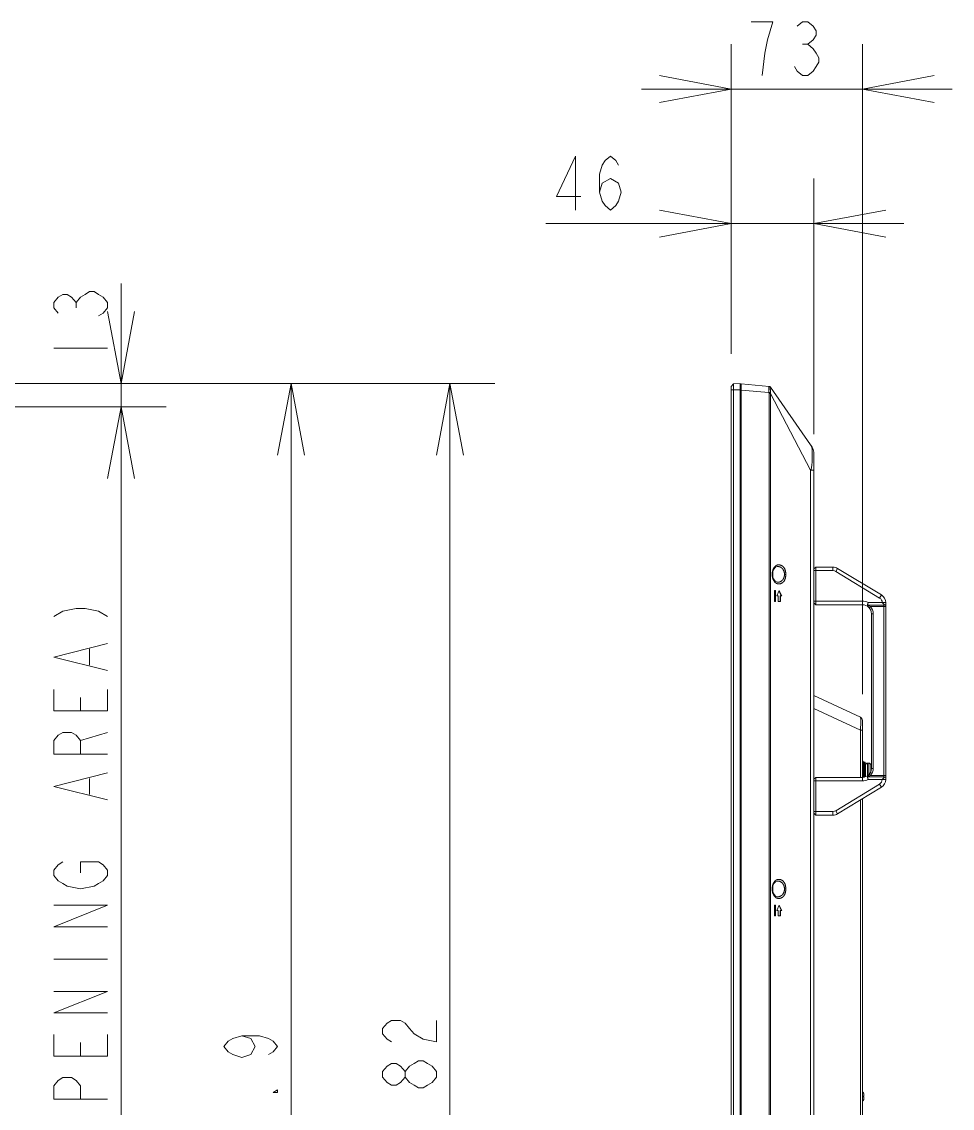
# Model space of a CAD drawing. Extents: x -382 to 1420, y -377 to 265.
# Drawn here: x -270.34 to -249.95, y -8.81 to 14.99 of the extents above; entities that cross this region are included whole.
import ezdxf

# ---------------------------------------------------------------- set-up
doc = ezdxf.new("R2010")
doc.units = 0
doc.header["$MEASUREMENT"] = 0
doc.layers.add('AV-Detl-Obje', color=84, linetype='CONTINUOUS')
doc.layers.add('PDF_レイヤー 1', color=7, linetype='CONTINUOUS')

msp = doc.modelspace()

# ---------------------------------------------------------------- linework, layer by layer
at = {"layer": 'AV-Detl-Obje', "lineweight": 0}
for points in [[(-254.57746, 6.93063), (-254.79411, 6.93063)], [(-254.79406, -25.69579), (-254.79406, 7.00394), (-254.74226, 7.05574)], [(-254.74224, 7.05573), (-254.74224, -25.74747), (-254.79404, -25.69581)], [(-254.59713, 7.06839), (-254.59713, -25.76022), (-254.74226, -25.74744)], [(-254.74224, 7.05567), (-254.59712, 7.06831)], [(-254.57746, 7.04876), (-254.57746, -25.74055), (-254.59719, -25.74055)], [(-254.59713, 7.04869), (-254.57741, 7.04869)], [(-253.9692, 6.99322), (-253.96906, 6.99364), (-253.96906, 6.99461), (-253.96892, 6.99558), (-253.96892, 6.99641), (-253.96878, 6.99739), (-253.96864, 6.99836), (-253.96851, 6.99947), (-253.96837, 7.00072), (-253.96823, 7.00183), (-253.96809, 7.00252), (-253.96781, 7.00294), (-253.96753, 7.00308), (-253.96739, 7.00322), (-253.96595, 7.00305), (-254.57746, 7.05659), (-254.57746, -25.74841)], [(-254.57746, 6.91931), (-253.96724, 6.86598)], [(-253.96924, 6.99329), (-253.96966, 6.98315), (-253.9698, 6.97232), (-253.96994, 6.96079), (-253.96994, 6.94802), (-253.96966, 6.93538), (-253.96938, 6.9226), (-253.96896, 6.90982), (-253.96882, 6.90608), (-253.96841, 6.8933), (-253.96799, 6.88052), (-253.96785, 6.87844), (-253.9673, 6.86594), (-253.9673, 6.8658), (-253.96702, 6.86358), (-253.96674, 6.8615), (-253.9666, 6.85927), (-253.96646, 6.85719), (-253.96619, 6.85497), (-253.96619, 6.85289), (-253.96605, 6.8508), (-253.96591, 6.84858), (-253.96591, 6.84636), (-253.96591, 6.84428)], [(-253.95699, 6.86709), (-253.95533, 6.86723), (-253.95338, 6.86751), (-253.9513, 6.86779), (-253.94922, 6.86806), (-253.94727, 6.8682), (-253.94519, 6.86848), (-253.94463, 6.86848), (-253.94255, 6.86876), (-253.9406, 6.86904), (-253.93852, 6.86931), (-253.93658, 6.86959)], [(-253.93706, -25.61065), (-253.93706, 6.84425), (-253.93637, 6.853), (-253.93623, 6.86091), (-253.93651, 6.86952)], [(-253.88932, 2.89283), (-253.88126, 2.9495)], [(-253.88485, 2.89711), (-253.88485, 2.89683), (-253.88512, 2.89586), (-253.88526, 2.89475), (-253.8854, 2.89406), (-253.88554, 2.89295), (-253.88554, 2.89197), (-253.88568, 2.891), (-253.88568, 2.88989), (-253.88582, 2.88878), (-253.88582, 2.88781), (-253.88582, 2.88683)], [(-253.88525, 2.88681), (-253.88539, 2.88681), (-253.88553, 2.88681), (-253.88567, 2.88681), (-253.8858, 2.88681)], [(-253.88525, 2.88382), (-253.88539, 2.88382), (-253.88553, 2.88382), (-253.88567, 2.88382), (-253.8858, 2.88382)], [(-253.88579, 2.88681), (-253.88579, 2.88389)], [(-253.88525, 2.88389), (-253.88525, 2.88681), (-253.88525, 2.88875), (-253.88511, 2.89111), (-253.88483, 2.8932), (-253.88455, 2.895), (-253.88428, 2.89625), (-253.88414, 2.89667)], [(-253.88525, 2.88829), (-253.88511, 2.89052), (-253.88497, 2.8926), (-253.88469, 2.8944), (-253.88442, 2.89593), (-253.88414, 2.89663)], [(-253.88525, 2.88178), (-253.88525, 2.88386)], [(-253.88212, 2.90328), (-253.8824, 2.90314), (-253.88268, 2.90286), (-253.8831, 2.90244), (-253.88337, 2.90189), (-253.88351, 2.90147), (-253.88379, 2.90106), (-253.88393, 2.9005), (-253.88421, 2.89994), (-253.88435, 2.89939), (-253.88448, 2.89883), (-253.88462, 2.89828)], [(-253.88417, 2.89664), (-253.88375, 2.89803)], [(-253.88376, 2.87249), (-253.88404, 2.87318)], [(-253.88389, 2.89779), (-253.88361, 2.89807), (-253.88333, 2.89849), (-253.88292, 2.89904), (-253.88292, 2.89918), (-253.88264, 2.89974), (-253.88236, 2.90029), (-253.88222, 2.90085), (-253.88208, 2.90154), (-253.88208, 2.9021), (-253.88208, 2.90265), (-253.88208, 2.90335)], [(-253.88376, 2.89799), (-253.88376, 2.89799)], [(-253.88212, 2.94009), (-253.8824, 2.94176)], [(-253.88217, 2.90328), (-253.88203, 2.90328), (-253.88189, 2.90328), (-253.88175, 2.90328), (-253.88161, 2.90328), (-253.88147, 2.90328), (-253.88133, 2.90328), (-253.88105, 2.90328), (-253.88078, 2.90328), (-253.88078, 2.90314), (-253.88064, 2.90314), (-253.88064, 2.92272)], [(-253.88132, 2.93515), (-253.88215, 2.94015)], [(-253.88212, 2.94009), (-253.88212, 2.94009)], [(-253.88092, 2.92885), (-253.88133, 2.93509)], [(-253.88132, 2.94945), (-253.86035, 3.00126), (-253.82646, 3.04084)], [(-253.88064, 2.92268), (-253.88092, 2.92879)], [(-253.82653, 3.04086), (-253.7864, 3.05794)], [(-253.79885, 2.68595), (-253.79496, 2.68401), (-253.7908, 2.68234), (-253.78663, 2.68081), (-253.78233, 2.67956), (-253.77788, 2.67831), (-253.77316, 2.67734), (-253.76844, 2.67665), (-253.76358, 2.67609), (-253.75858, 2.67581), (-253.75344, 2.67567), (-253.74816, 2.67581), (-253.74275, 2.67623), (-253.73733, 2.67692), (-253.73178, 2.67762), (-253.72622, 2.67887), (-253.72067, 2.68012), (-253.71497, 2.68164), (-253.70928, 2.68345), (-253.70372, 2.68553), (-253.69831, 2.68789), (-253.6947, 2.68942), (-253.68942, 2.69206), (-253.68428, 2.69484), (-253.67928, 2.69775), (-253.67442, 2.70095), (-253.66984, 2.70414), (-253.66539, 2.70761), (-253.66123, 2.71123), (-253.65706, 2.71498), (-253.65289, 2.719), (-253.64901, 2.72317), (-253.64526, 2.72761), (-253.64151, 2.7322), (-253.63803, 2.73706), (-253.63456, 2.74206), (-253.63123, 2.74719), (-253.62817, 2.75275), (-253.62512, 2.75844), (-253.6222, 2.76442), (-253.61942, 2.77053), (-253.61679, 2.77691), (-253.61443, 2.78372), (-253.61206, 2.79052), (-253.60998, 2.79775), (-253.6079, 2.80511), (-253.60609, 2.81274), (-253.60457, 2.82066), (-253.60304, 2.82872), (-253.60179, 2.83705), (-253.60068, 2.84566), (-253.59984, 2.85441), (-253.59929, 2.86343), (-253.59887, 2.87246), (-253.59873, 2.88177), (-253.59873, 2.88538)], [(-253.78556, 3.05803), (-253.78098, 3.05831), (-253.7764, 3.05844), (-253.77168, 3.05831), (-253.76695, 3.05803), (-253.76223, 3.05761), (-253.75737, 3.05692), (-253.75265, 3.05608), (-253.74779, 3.05511), (-253.74279, 3.05386), (-253.73793, 3.05247), (-253.73293, 3.05081), (-253.72821, 3.04914), (-253.72335, 3.04706), (-253.71862, 3.04483), (-253.71376, 3.04261), (-253.70904, 3.03997), (-253.70571, 3.03789), (-253.70126, 3.03511), (-253.69668, 3.0322), (-253.69252, 3.02914), (-253.68835, 3.02595), (-253.68432, 3.02248), (-253.68057, 3.019), (-253.67696, 3.01539), (-253.67321, 3.01164), (-253.66988, 3.00775), (-253.66655, 3.00359), (-253.66321, 2.99942), (-253.66002, 2.99498), (-253.65696, 2.99053), (-253.65405, 2.98567), (-253.65127, 2.98081), (-253.64863, 2.97581), (-253.64613, 2.97067), (-253.64377, 2.9654), (-253.64141, 2.95998), (-253.63933, 2.95443), (-253.63752, 2.94873), (-253.63558, 2.9429), (-253.63405, 2.93707), (-253.63252, 2.93096), (-253.63127, 2.92498), (-253.63016, 2.91887), (-253.62933, 2.91276), (-253.62849, 2.90651), (-253.62794, 2.90026), (-253.62766, 2.89401), (-253.62738, 2.88777), (-253.62738, 2.88527)], [(-252.98309, 3.00656), (-252.98309, 2.25857)], [(-252.98309, 2.96723), (-252.56591, 2.96723)], [(-252.94376, 3.04596), (-252.98306, 3.00652)], [(-253.88212, 2.83045), (-253.88129, 2.83545)], [(-253.88212, 2.83045), (-253.88212, 2.83045)], [(-253.88172, 2.79302), (-253.88158, 2.79261), (-253.87922, 2.78608), (-253.87686, 2.77983), (-253.87422, 2.77372), (-253.87158, 2.76775), (-253.86881, 2.76205), (-253.86589, 2.75636), (-253.86353, 2.75219), (-253.86033, 2.74678), (-253.857, 2.7415), (-253.85367, 2.73636), (-253.85006, 2.7315), (-253.84645, 2.72678), (-253.84284, 2.72234), (-253.83909, 2.71789), (-253.8352, 2.71386), (-253.83145, 2.70984), (-253.82742, 2.70623), (-253.82339, 2.70275), (-253.8195, 2.69942), (-253.81534, 2.69637), (-253.81131, 2.69345), (-253.80714, 2.69081), (-253.80312, 2.68831), (-253.79881, 2.68595)], [(-253.88132, 2.83539), (-253.8809, 2.84164)], [(-253.84822, 2.53099), (-253.84822, 2.29476)], [(-253.82571, 2.53099), (-253.84821, 2.53099)], [(-253.83534, 2.29482), (-253.83534, 2.53105)], [(-253.82571, 2.29482), (-253.82571, 2.53105)], [(-253.74082, 2.53099), (-253.79526, 2.41281)], [(-253.7952, 2.41288), (-253.76923, 2.41288)], [(-253.76916, 2.41288), (-253.76916, 2.29483)], [(-253.74569, 2.52049), (-253.69903, 2.41911)], [(-253.68656, 2.41288), (-253.74086, 2.53106)], [(-253.72237, 2.41288), (-253.68654, 2.41288)], [(-253.72237, 2.29482), (-253.72237, 2.41286)], [(-253.7126, 2.29482), (-253.7126, 2.41286)], [(-253.84822, 2.29482), (-253.82573, 2.29482)], [(-253.76916, 2.29482), (-253.71264, 2.29482)], [(-252.98309, -1.59925), (-252.98309, 2.2586), (-252.94379, 2.2193)], [(-251.92023, 2.298), (-252.98305, 2.298)], [(-251.40852, 2.17987), (-251.74419, 2.17987), (-251.77349, 2.15362)], [(-252.98309, -0.05382), (-251.96568, -0.52836)], [(-251.92023, -0.52829), (-251.96564, -0.52829)], [(-251.90056, -1.20884), (-251.92028, -1.20884)], [(-251.90056, -1.55785), (-251.90056, -1.20886)], [(-251.89069, -1.30718), (-251.89069, -1.30732), (-251.89069, -1.3076), (-251.89055, -1.30843), (-251.89055, -1.30857), (-251.89041, -1.30968), (-251.89041, -1.3101), (-251.89027, -1.31204), (-251.89027, -1.31232), (-251.89013, -1.31426), (-251.89013, -1.3151), (-251.89, -1.31704), (-251.89, -1.31843), (-251.88986, -1.32037), (-251.88986, -1.32232), (-251.88972, -1.32426), (-251.88972, -1.32635), (-251.88972, -1.3269), (-251.90055, -1.3269)], [(-251.89256, -1.3269), (-251.89256, -1.32204), (-251.89243, -1.31218), (-251.89229, -1.30232), (-251.89229, -1.29982), (-251.89215, -1.28996), (-251.89215, -1.2876), (-251.89201, -1.27774), (-251.89201, -1.27524), (-251.89187, -1.26538), (-251.89173, -1.25927), (-251.89159, -1.25316), (-251.89145, -1.24691), (-251.89131, -1.2408), (-251.89118, -1.23774), (-251.89118, -1.23469), (-251.89104, -1.23316), (-251.89104, -1.23149), (-251.8909, -1.23011), (-251.8909, -1.22927), (-251.89076, -1.22886), (-251.89062, -1.22858)], [(-251.89066, -1.30722), (-251.8908, -1.30736), (-251.8908, -1.3075), (-251.89094, -1.30833), (-251.89094, -1.30847), (-251.89108, -1.30972), (-251.89108, -1.31014), (-251.89108, -1.31028), (-251.89122, -1.31222), (-251.89122, -1.31306), (-251.89136, -1.31514), (-251.8915, -1.31639), (-251.8915, -1.31847), (-251.8915, -1.31903), (-251.89163, -1.32097), (-251.89163, -1.32292), (-251.89177, -1.32486), (-251.89177, -1.32694)], [(-251.89066, -1.22851), (-251.89066, -1.22879), (-251.89052, -1.22962), (-251.89052, -1.2299), (-251.89038, -1.23087), (-251.89038, -1.23142), (-251.89025, -1.23379), (-251.89025, -1.2367), (-251.89011, -1.24017), (-251.88997, -1.24434), (-251.88983, -1.2492), (-251.88983, -1.25267), (-251.88969, -1.26045), (-251.88955, -1.26614), (-251.88941, -1.27406), (-251.88927, -1.28184), (-251.88927, -1.28975), (-251.88927, -1.29156), (-251.88913, -1.29934), (-251.889, -1.30725)], [(-251.86314, -1.22851), (-251.89063, -1.22851)], [(-251.8867, -1.5564), (-251.88684, -1.54529), (-251.88698, -1.53418), (-251.88712, -1.52307), (-251.88712, -1.51182), (-251.88726, -1.50071), (-251.8874, -1.4896), (-251.8874, -1.47849), (-251.88754, -1.47418), (-251.88768, -1.46307), (-251.88768, -1.45196), (-251.88781, -1.44502), (-251.88795, -1.43627), (-251.88809, -1.42446), (-251.88823, -1.41266), (-251.88837, -1.40085), (-251.88851, -1.38905), (-251.88879, -1.37711), (-251.88879, -1.37419), (-251.88906, -1.36239), (-251.8892, -1.35058), (-251.88948, -1.33864), (-251.88976, -1.32683)], [(-251.88904, -1.30722), (-251.88904, -1.30806), (-251.88904, -1.31014), (-251.88904, -1.31195), (-251.88904, -1.31306), (-251.88904, -1.31514), (-251.8889, -1.31708), (-251.8889, -1.31903), (-251.8889, -1.32097), (-251.8889, -1.32292), (-251.8889, -1.32486), (-251.8889, -1.32694)], [(-251.8889, -1.3269), (-251.88876, -1.33065), (-251.88876, -1.34246), (-251.88862, -1.35426), (-251.88848, -1.36232), (-251.88834, -1.37412), (-251.8882, -1.38592), (-251.8882, -1.39787), (-251.88806, -1.40967), (-251.88793, -1.42148), (-251.88779, -1.43328), (-251.88779, -1.44509)], [(-251.87886, -1.22851), (-251.87872, -1.22879), (-251.87872, -1.22906), (-251.87872, -1.22976), (-251.87858, -1.23101), (-251.87858, -1.23212), (-251.87844, -1.23351), (-251.87844, -1.23587), (-251.8783, -1.23837), (-251.87816, -1.24323), (-251.87802, -1.24823), (-251.87802, -1.25309), (-251.87789, -1.25795), (-251.87789, -1.26003), (-251.87775, -1.26795), (-251.87775, -1.26975), (-251.87761, -1.27767), (-251.87761, -1.27975), (-251.87747, -1.28753), (-251.87733, -1.29156), (-251.87733, -1.29934), (-251.87719, -1.30725)], [(-251.87723, -1.30722), (-251.87723, -1.30806), (-251.87723, -1.31), (-251.87723, -1.31195), (-251.87723, -1.31306), (-251.87709, -1.31514), (-251.87709, -1.31708), (-251.87709, -1.31903), (-251.87709, -1.32097), (-251.87709, -1.32292), (-251.87709, -1.32486), (-251.87709, -1.32694)], [(-251.87709, -1.3269), (-251.87695, -1.33065), (-251.87682, -1.34246), (-251.87682, -1.35426), (-251.87668, -1.36232), (-251.87654, -1.37412), (-251.8764, -1.38592), (-251.8764, -1.39773), (-251.87626, -1.40967), (-251.87612, -1.42148), (-251.87598, -1.43328), (-251.87598, -1.44509)], [(-251.8733, -1.30722), (-251.8733, -1.30542), (-251.87344, -1.29764), (-251.87358, -1.28972), (-251.87358, -1.28195), (-251.87372, -1.27403), (-251.87386, -1.26834), (-251.874, -1.26056), (-251.874, -1.25709), (-251.87414, -1.24917), (-251.87427, -1.24431), (-251.87441, -1.24028), (-251.87441, -1.23667), (-251.87455, -1.23376), (-251.87469, -1.23154), (-251.87469, -1.23084), (-251.87483, -1.22987), (-251.87483, -1.22959), (-251.87497, -1.2289), (-251.87497, -1.22862), (-251.87497, -1.22848)], [(-251.87304, -1.3269), (-251.87318, -1.32579), (-251.87318, -1.32385), (-251.87318, -1.3219), (-251.87318, -1.32107), (-251.87318, -1.31899), (-251.87318, -1.31704), (-251.87318, -1.3151), (-251.87332, -1.31315), (-251.87332, -1.31121), (-251.87332, -1.30926), (-251.87332, -1.30718)], [(-251.87194, -1.44502), (-251.87208, -1.43752), (-251.87222, -1.42571), (-251.87222, -1.41391), (-251.87236, -1.4096), (-251.8725, -1.3978), (-251.8725, -1.38599), (-251.87264, -1.37419), (-251.87277, -1.36239), (-251.87291, -1.35058), (-251.87305, -1.33878), (-251.87305, -1.32683)], [(-251.86123, -1.3269), (-251.86137, -1.32204), (-251.86151, -1.31218), (-251.86151, -1.30232), (-251.86165, -1.29982), (-251.86165, -1.28996), (-251.86179, -1.2876), (-251.86193, -1.27774), (-251.86193, -1.27524), (-251.86207, -1.26538), (-251.86221, -1.25927), (-251.86234, -1.25316), (-251.86234, -1.24691), (-251.86248, -1.2408), (-251.86262, -1.23774), (-251.86276, -1.23469), (-251.86276, -1.23316), (-251.8629, -1.23149), (-251.86304, -1.23011), (-251.86304, -1.22927), (-251.86304, -1.22886), (-251.86318, -1.22858)], [(-251.85336, -1.3269), (-251.86128, -1.3269)], [(-251.85862, -1.5489), (-251.85876, -1.53848), (-251.8589, -1.5282), (-251.85918, -1.51765), (-251.85932, -1.50737), (-251.85946, -1.49696), (-251.8596, -1.48654), (-251.85973, -1.47626), (-251.85973, -1.47418), (-251.86001, -1.4639), (-251.86015, -1.45349), (-251.86015, -1.44502), (-251.86029, -1.43752), (-251.86043, -1.42571), (-251.86043, -1.41391), (-251.86057, -1.4096), (-251.86057, -1.3978), (-251.86071, -1.38599), (-251.86085, -1.37419), (-251.86098, -1.36239), (-251.86112, -1.35058), (-251.86126, -1.33864), (-251.86126, -1.32683)], [(-251.78244, -1.24823), (-251.80604, -1.24823)], [(-251.73537, -1.29191), (-251.73537, -1.29191)], [(-251.73525, -1.2961), (-251.73525, -1.29388), (-251.73525, -1.29304)], [(-252.98309, -1.59929), (-252.98309, -2.34728)], [(-252.98309, -1.63869), (-251.92027, -1.63869)], [(-252.94376, -1.55996), (-252.98306, -1.59927)], [(-251.89798, -1.55792), (-251.8984, -1.55362), (-251.89881, -1.54834), (-251.89909, -1.5432), (-251.89937, -1.53793), (-251.89937, -1.53709), (-251.89965, -1.53181), (-251.89979, -1.52654), (-251.90006, -1.5214), (-251.9002, -1.51612), (-251.90048, -1.51084), (-251.90062, -1.50571)], [(-251.90056, -1.55745), (-251.90042, -1.55731)], [(-251.90042, -1.55724), (-251.90015, -1.5578)], [(-251.87601, -1.44502), (-251.87587, -1.45168), (-251.87573, -1.46265), (-251.87573, -1.47363), (-251.87559, -1.47779), (-251.87559, -1.48862), (-251.87545, -1.49973), (-251.87532, -1.51057), (-251.87532, -1.52154), (-251.87518, -1.53237), (-251.87504, -1.54334), (-251.8749, -1.55431)], [(-251.871, -1.55298), (-251.87114, -1.54923), (-251.87114, -1.53854), (-251.87127, -1.52756), (-251.87141, -1.52062), (-251.87141, -1.50979), (-251.87155, -1.49896), (-251.87169, -1.48826), (-251.87169, -1.47743), (-251.87183, -1.4666), (-251.87197, -1.45577), (-251.87197, -1.44507)], [(-251.85919, -1.5491), (-251.85933, -1.54535), (-251.85947, -1.53494), (-251.85947, -1.52452), (-251.85961, -1.51786), (-251.85961, -1.50744), (-251.85975, -1.49703), (-251.85989, -1.48661), (-251.85989, -1.47633), (-251.86003, -1.46578), (-251.86016, -1.4555), (-251.86016, -1.44495)], [(-251.7951, -1.60853), (-251.79649, -1.6027), (-251.79788, -1.59686), (-251.79941, -1.59089), (-251.80093, -1.58506), (-251.80232, -1.57923), (-251.80385, -1.57326), (-251.80538, -1.56742), (-251.80677, -1.56228), (-251.80829, -1.55631), (-251.80982, -1.55048), (-251.8101, -1.54992), (-251.44791, -1.54992)], [(-251.77498, -1.49587), (-251.77345, -1.49435)], [(-251.92023, -2.02813), (-251.92023, -21.63695)], [(-252.56578, -2.30791), (-252.98311, -2.30791)], [(-252.98309, -21.40388), (-252.98309, -2.34724), (-252.94379, -2.38668)], [(-253.88932, -3.99626), (-253.88126, -3.9396)], [(-253.88485, -3.99207), (-253.88485, -3.99235), (-253.88512, -3.99332), (-253.88526, -3.99443), (-253.8854, -3.99512), (-253.88554, -3.9961), (-253.88554, -3.99721), (-253.88568, -3.99818), (-253.88568, -3.99929), (-253.88582, -4.00026), (-253.88582, -4.00137), (-253.88582, -4.00235)], [(-253.88525, -4.00237), (-253.88539, -4.00237), (-253.88553, -4.00237), (-253.88567, -4.00237), (-253.8858, -4.00237)], [(-253.88525, -4.00536), (-253.88539, -4.00536), (-253.88553, -4.00536), (-253.88567, -4.00536), (-253.8858, -4.00536)], [(-253.88579, -4.00237), (-253.88579, -4.00529)], [(-253.88525, -4.00529), (-253.88525, -4.00237), (-253.88525, -4.00043), (-253.88511, -3.99793), (-253.88483, -3.99598), (-253.88455, -3.99418), (-253.88428, -3.99293), (-253.88414, -3.99251)], [(-253.88525, -4.00087), (-253.88511, -3.99851), (-253.88497, -3.99657), (-253.88469, -3.99476), (-253.88442, -3.99323), (-253.88414, -3.99254)], [(-253.88525, -4.00739), (-253.88525, -4.0053)], [(-253.88212, -3.98589), (-253.8824, -3.98603), (-253.88268, -3.9863), (-253.8831, -3.98672), (-253.88337, -3.98728), (-253.88351, -3.98755), (-253.88379, -3.98811), (-253.88393, -3.98867), (-253.88421, -3.98922), (-253.88435, -3.98978), (-253.88448, -3.99033), (-253.88462, -3.99089)], [(-253.88417, -3.99254), (-253.88375, -3.99115)], [(-253.88376, -4.01668), (-253.88376, -4.01654), (-253.88404, -4.01598)], [(-253.88389, -3.99139), (-253.88361, -3.99111), (-253.88333, -3.99069), (-253.88292, -3.99014), (-253.88292, -3.98986), (-253.88264, -3.9893), (-253.88236, -3.98875), (-253.88222, -3.98833), (-253.88208, -3.98764), (-253.88208, -3.98708), (-253.88208, -3.98653), (-253.88208, -3.98583)], [(-253.88376, -3.99118), (-253.88376, -3.99118)], [(-253.88212, -3.94907), (-253.8824, -3.94741)], [(-253.88217, -3.98589), (-253.88203, -3.98589), (-253.88189, -3.98589), (-253.88175, -3.98589), (-253.88161, -3.98589), (-253.88147, -3.98589), (-253.88133, -3.98589), (-253.88105, -3.98589), (-253.88078, -3.98589), (-253.88078, -3.98603), (-253.88064, -3.98603), (-253.88064, -3.96645)], [(-253.88132, -3.95396), (-253.88215, -3.9491)], [(-253.88212, -3.94907), (-253.88212, -3.94907)], [(-253.88092, -3.96027), (-253.88133, -3.95402)], [(-253.88132, -3.93964), (-253.86035, -3.88784), (-253.82646, -3.84826)], [(-253.88064, -3.96643), (-253.88092, -3.96032)], [(-253.82653, -3.84823), (-253.7864, -3.83129)], [(-253.79885, -4.20316), (-253.79496, -4.2051), (-253.7908, -4.20677), (-253.78663, -4.2083), (-253.78233, -4.20969), (-253.77788, -4.2108), (-253.77316, -4.21177), (-253.76844, -4.21247), (-253.76358, -4.21302), (-253.75858, -4.2133), (-253.75344, -4.21344), (-253.74816, -4.2133), (-253.74275, -4.21288), (-253.73733, -4.21233), (-253.73178, -4.21149), (-253.72622, -4.21038), (-253.72067, -4.20899), (-253.71497, -4.20747), (-253.70928, -4.20566), (-253.70372, -4.20358), (-253.69831, -4.20136), (-253.6947, -4.19969), (-253.68942, -4.19719), (-253.68428, -4.19441), (-253.67928, -4.19136), (-253.67442, -4.1883), (-253.66984, -4.18497), (-253.66539, -4.18163), (-253.66123, -4.17802), (-253.65706, -4.17427), (-253.65289, -4.17025), (-253.64901, -4.16594), (-253.64526, -4.16164), (-253.64151, -4.15691), (-253.63803, -4.15219), (-253.63456, -4.14719), (-253.63123, -4.14192), (-253.62817, -4.1365), (-253.62512, -4.13081), (-253.6222, -4.12483), (-253.61942, -4.11858), (-253.61679, -4.1122), (-253.61443, -4.10553), (-253.61206, -4.09859), (-253.60998, -4.0915), (-253.6079, -4.08414), (-253.60609, -4.07637), (-253.60457, -4.06859), (-253.60304, -4.0604), (-253.60179, -4.05206), (-253.60068, -4.04359), (-253.59984, -4.0347), (-253.59929, -4.02582), (-253.59887, -4.01665), (-253.59873, -4.00748), (-253.59873, -4.00387)], [(-253.78556, -3.83115), (-253.78098, -3.83087), (-253.7764, -3.83074), (-253.77168, -3.83087), (-253.76695, -3.83115), (-253.76223, -3.83157), (-253.75737, -3.83212), (-253.75265, -3.8331), (-253.74779, -3.83407), (-253.74279, -3.83532), (-253.73793, -3.83671), (-253.73293, -3.83837), (-253.72821, -3.84004), (-253.72335, -3.84212), (-253.71862, -3.84435), (-253.71376, -3.84657), (-253.70904, -3.84907), (-253.70571, -3.85129), (-253.70126, -3.85407), (-253.69668, -3.85698), (-253.69252, -3.86004), (-253.68835, -3.86323), (-253.68432, -3.8667), (-253.68057, -3.87018), (-253.67696, -3.87379), (-253.67321, -3.8774), (-253.66988, -3.88143), (-253.66655, -3.88545), (-253.66321, -3.88976), (-253.66002, -3.8942), (-253.65696, -3.89865), (-253.65405, -3.90351), (-253.65127, -3.90823), (-253.64863, -3.91323), (-253.64613, -3.91837), (-253.64377, -3.92378), (-253.64141, -3.9292), (-253.63933, -3.93475), (-253.63752, -3.94045), (-253.63558, -3.94628), (-253.63405, -3.95211), (-253.63252, -3.95809), (-253.63127, -3.9642), (-253.63016, -3.97031), (-253.62933, -3.97642), (-253.62849, -3.98267), (-253.62794, -3.98892), (-253.62766, -3.99517), (-253.62738, -4.00128), (-253.62738, -4.00391)], [(-253.88212, -4.05866), (-253.88129, -4.0538)], [(-253.88212, -4.05866), (-253.88212, -4.05866)], [(-253.88172, -4.09609), (-253.88158, -4.0965), (-253.87922, -4.10303), (-253.87686, -4.10928), (-253.87422, -4.11539), (-253.87158, -4.12136), (-253.86881, -4.1272), (-253.86589, -4.13275), (-253.86353, -4.13706), (-253.86033, -4.14233), (-253.857, -4.14775), (-253.85367, -4.15275), (-253.85006, -4.15761), (-253.84645, -4.16233), (-253.84284, -4.16691), (-253.83909, -4.17122), (-253.8352, -4.17539), (-253.83145, -4.17927), (-253.82742, -4.18288), (-253.82339, -4.1865), (-253.8195, -4.18969), (-253.81534, -4.19288), (-253.81131, -4.19566), (-253.80714, -4.19844), (-253.80312, -4.20094), (-253.79881, -4.20316)], [(-253.84822, -4.35817), (-253.84822, -4.5944)], [(-253.82571, -4.35817), (-253.84821, -4.35817)], [(-253.83534, -4.59436), (-253.83534, -4.35813)], [(-253.82571, -4.59436), (-253.82571, -4.35813)], [(-253.74082, -4.35817), (-253.79526, -4.47622)], [(-253.7952, -4.47623), (-253.76923, -4.47623)], [(-253.76916, -4.47623), (-253.76916, -4.59442)], [(-253.74569, -4.36869), (-253.69903, -4.47007)], [(-253.68656, -4.47623), (-253.74086, -4.35819)], [(-253.72237, -4.59436), (-253.72237, -4.47618)], [(-253.72237, -4.47623), (-253.68654, -4.47623)], [(-253.7126, -4.59436), (-253.7126, -4.47618)], [(-253.84822, -4.59436), (-253.82573, -4.59436)], [(-253.76916, -4.59436), (-253.71264, -4.59436)], [(-251.92009, -8.44974), (-251.91703, -8.45169), (-251.91412, -8.45377), (-251.91134, -8.45585), (-251.90884, -8.45821), (-251.90634, -8.46044), (-251.90426, -8.46294), (-251.90204, -8.46543), (-251.90009, -8.46807), (-251.89843, -8.47085), (-251.89676, -8.47377), (-251.89523, -8.47668), (-251.89398, -8.47988), (-251.89384, -8.48002)], [(-251.89324, -8.54922), (-251.89338, -8.54922), (-251.89352, -8.54922), (-251.89366, -8.54922), (-251.8938, -8.54922)], [(-251.89324, -8.55221), (-251.89338, -8.55221), (-251.89352, -8.55221), (-251.89366, -8.55221), (-251.8938, -8.55221)], [(-251.89379, -8.47999), (-251.89379, -8.48013), (-251.89379, -8.48027), (-251.89379, -8.48041), (-251.89365, -8.48054), (-251.89365, -8.48068), (-251.89365, -8.48082), (-251.89365, -8.48096), (-251.89351, -8.4811), (-251.89351, -8.48124), (-251.89351, -8.48138), (-251.89337, -8.48152)], [(-251.89379, -8.54922), (-251.89379, -8.55214)], [(-251.89229, -8.48561), (-251.89354, -8.48131)], [(-251.8927, -8.48425), (-251.89354, -8.48134)], [(-251.89337, -8.48148), (-251.89309, -8.48245), (-251.89281, -8.48397), (-251.89268, -8.48439), (-251.89226, -8.48578), (-251.89198, -8.48731), (-251.89156, -8.4887), (-251.89129, -8.49009), (-251.89087, -8.49147), (-251.89059, -8.493), (-251.89045, -8.49439), (-251.89018, -8.49592)], [(-251.89324, -8.55425), (-251.89324, -8.55216)], [(-251.89215, -8.48636), (-251.89256, -8.48497)], [(-251.89188, -8.48717), (-251.89216, -8.48634)], [(-251.89175, -8.48806), (-251.89202, -8.48709)], [(-251.89188, -8.53804), (-251.89188, -8.53804)], [(-251.89148, -8.489), (-251.89176, -8.48789)], [(-251.89134, -8.49003), (-251.89162, -8.48864)], [(-251.89106, -8.49104), (-251.89134, -8.48966)], [(-251.8908, -8.49213), (-251.89122, -8.4906)], [(-251.8908, -8.49253), (-251.89094, -8.49156)], [(-251.89052, -8.49361), (-251.8908, -8.49209)], [(-251.8904, -8.4947), (-251.89068, -8.49331)], [(-251.89012, -8.49585), (-251.8904, -8.49446)], [(-251.88944, -8.50081), (-251.89013, -8.49581)], [(-251.89012, -8.49585), (-251.89012, -8.49585)], [(-251.8889, -8.50711), (-251.88945, -8.50086)], [(-251.88876, -8.51328), (-251.8889, -8.50717)], [(-251.89012, -8.60551), (-251.89012, -8.60551)]]:
    msp.add_lwpolyline(points, dxfattribs=at)
for points in [[(-253.02569, 5.64894), (-253.02596, 5.65074), (-253.02721, 5.65741), (-253.0286, 5.6638), (-253.02999, 5.67005), (-253.03166, 5.67616), (-253.03346, 5.68199), (-253.03527, 5.68768), (-253.03721, 5.6931), (-253.03943, 5.69838), (-253.04152, 5.70338), (-253.04402, 5.70824), (-253.04638, 5.71282), (-253.04888, 5.7174), (-253.05166, 5.72157), (-253.05429, 5.72571), (-253.93651, 6.98318), (-253.93623, 6.98415), (-253.93637, 6.98526), (-253.93706, 6.98637, 0.21851014), (-253.9673, 7.00319), (-253.96619, 7.00319), (-253.96521, 7.00291), (-253.96424, 7.00277), (-253.96313, 7.00264), (-253.96216, 7.00236), (-253.96202, 7.00236), (-253.96105, 7.00208), (-253.95994, 7.0018), (-253.95896, 7.00139), (-253.95799, 7.00097), (-253.95702, 7.00069, -0.11842717), (-253.9413, 6.98985, -0.04417202), (-253.93651, 6.98314), (-253.93748, 6.98119), (-253.93831, 6.97911), (-253.93901, 6.97689), (-253.93942, 6.97453), (-253.93984, 6.97203), (-253.94012, 6.96925), (-253.94012, 6.96619), (-253.94012, 6.96272), (-253.9397, 6.9587), (-253.93942, 6.95356), (-253.93859, 6.94717), (-253.93804, 6.94064), (-253.93748, 6.9337), (-253.9372, 6.92634), (-253.93706, 6.918), (-253.93706, 6.90787), (-253.93706, 6.89676), (-253.93706, 6.89537), (-253.93706, 6.88523), (-253.93679, 6.8769), (-253.93651, 6.86954)], [(-253.9612, -25.66013, -0.04310167), (-253.96595, -25.61062), (-253.96595, 6.84425), (-253.93706, 6.84425), (-253.05434, 5.1687), (-252.98309, 5.1687)], [(-253.05434, 5.72571, -0.15358973), (-252.98309, 5.49989), (-252.98309, 3.0065)], [(-253.02566, 5.64895), (-253.02413, 5.63853), (-253.02288, 5.62784), (-253.02163, 5.61687), (-253.02052, 5.60534), (-253.01955, 5.5934), (-253.01885, 5.58104), (-253.0183, 5.56785), (-253.01788, 5.55396), (-253.01774, 5.53896), (-253.0176, 5.52285), (-253.01774, 5.50452), (-253.01802, 5.48313), (-253.0183, 5.46799), (-253.01885, 5.44216), (-253.01913, 5.43244), (-253.01983, 5.41064), (-253.0207, 5.39114, -0.02028335), (-253.03078, 5.266, -0.0200058), (-253.03902, 5.21731, -0.0431009), (-253.05429, 5.1687), (-253.05429, -21.45991)], [(-253.88132, 2.83614), (-253.88092, 2.84171), (-253.88064, 2.84788), (-253.88064, 2.86748, 0.24615602), (-253.88454, 2.87229), (-253.88482, 2.87341), (-253.8851, 2.87452), (-253.88523, 2.87563), (-253.88537, 2.87688), (-253.88551, 2.87799), (-253.88565, 2.8791), (-253.88565, 2.88035), (-253.88565, 2.88063), (-253.88579, 2.88174), (-253.88579, 2.88299), (-253.88528, 2.88178), (-253.88514, 2.87928), (-253.88486, 2.8772), (-253.88458, 2.87553), (-253.8843, 2.87414), (-253.8843, 2.87399), (-253.88444, 2.8751), (-253.88472, 2.87663), (-253.885, 2.87843), (-253.88514, 2.88038), (-253.88528, 2.88246), (-253.88937, 2.88535), (-253.8869, 2.84884), (-253.86846, 2.78494), (-253.83221, 2.73425), (-253.78562, 2.71254), (-253.7809, 2.71227), (-253.77631, 2.71213), (-253.77173, 2.71227), (-253.76701, 2.71254), (-253.76229, 2.71296), (-253.75743, 2.71366), (-253.75257, 2.71449), (-253.74771, 2.71546), (-253.74284, 2.71671), (-253.73798, 2.7181), (-253.73298, 2.71977), (-253.72826, 2.72157), (-253.72326, 2.72352), (-253.71854, 2.72574), (-253.71382, 2.7281), (-253.7091, 2.7306), (-253.70563, 2.73254), (-253.70118, 2.73546), (-253.69674, 2.73838), (-253.69257, 2.74143), (-253.68827, 2.74476), (-253.68438, 2.7481), (-253.68063, 2.75157), (-253.67688, 2.75518), (-253.67327, 2.75893), (-253.66993, 2.76282), (-253.66646, 2.76685), (-253.66327, 2.77115), (-253.65994, 2.77546), (-253.65702, 2.78018), (-253.65396, 2.78476), (-253.65132, 2.78976), (-253.64855, 2.79476), (-253.64619, 2.7999), (-253.64369, 2.80518), (-253.64146, 2.81059), (-253.63938, 2.81615), (-253.63744, 2.82184), (-253.63563, 2.82767), (-253.6341, 2.83351), (-253.63258, 2.83948), (-253.63119, 2.84559), (-253.63022, 2.8517), (-253.62938, 2.85795), (-253.62855, 2.86406), (-253.62799, 2.87031), (-253.62772, 2.87656), (-253.62744, 2.88267), (-253.62744, 2.88531), (-253.59873, 2.88525), (-253.59873, 2.88928), (-253.59887, 2.89844), (-253.59929, 2.90761), (-253.59984, 2.91664), (-253.60082, 2.92525), (-253.60179, 2.93386), (-253.60318, 2.94219), (-253.6047, 2.95038), (-253.60623, 2.95816), (-253.60804, 2.9658), (-253.61012, 2.9733), (-253.6122, 2.98038), (-253.61456, 2.98733), (-253.61706, 2.99399), (-253.61956, 3.00038), (-253.62234, 3.00649), (-253.62526, 3.01246), (-253.62831, 3.01816), (-253.63151, 3.02371), (-253.6347, 3.02885), (-253.63817, 3.03385), (-253.64165, 3.03871), (-253.64539, 3.04329), (-253.64914, 3.0476), (-253.65303, 3.0519), (-253.6572, 3.05579), (-253.66137, 3.05968), (-253.66567, 3.06315), (-253.67011, 3.06662), (-253.6747, 3.06982), (-253.67956, 3.07287), (-253.68456, 3.07593), (-253.6897, 3.07857), (-253.69497, 3.08121), (-253.69872, 3.08287), (-253.70414, 3.0851), (-253.70969, 3.08718), (-253.71539, 3.08898), (-253.72108, 3.09051), (-253.72664, 3.0919), (-253.73219, 3.09301), (-253.73775, 3.09371), (-253.74316, 3.0944), (-253.74858, 3.09468), (-253.75386, 3.09482), (-253.759, 3.09468), (-253.764, 3.0944), (-253.76886, 3.09384), (-253.77372, 3.09301), (-253.77844, 3.09218), (-253.78288, 3.09093), (-253.78719, 3.08968), (-253.79135, 3.08801), (-253.79538, 3.08634), (-253.79923, 3.0844), (-253.80353, 3.08204), (-253.80756, 3.07954), (-253.81173, 3.0769), (-253.81575, 3.07398), (-253.81992, 3.07079), (-253.82381, 3.06746), (-253.82784, 3.06399), (-253.83186, 3.06024), (-253.83561, 3.05635), (-253.83936, 3.05218), (-253.84325, 3.04788), (-253.84686, 3.04329), (-253.85047, 3.03857), (-253.85395, 3.03371), (-253.85742, 3.02857), (-253.86075, 3.02329), (-253.86381, 3.01788), (-253.86603, 3.01413), (-253.86881, 3.00844), (-253.87172, 3.00274), (-253.87436, 2.99677), (-253.87686, 2.99066), (-253.87922, 2.98427), (-253.88158, 2.97774), (-253.88172, 2.9776, 0.01812518), (-253.88783, 2.95658, 0.02009972), (-253.89108, 2.94166, 0.02393084), (-253.89407, 2.92335, 0.01902741), (-253.89643, 2.89571, 0.00999822), (-253.89651, 2.88533)], [(-253.88776, 2.81398, -0.01805057), (-253.89032, 2.82491, -0.01823102), (-253.89401, 2.84717, -0.02280728), (-253.89623, 2.87434, -0.00924827), (-253.89654, 2.88531), (-253.88932, 2.88531), (-253.88932, 2.89281)], [(-252.50448, 2.95007), (-251.54401, 2.36689), (-251.5032, 2.43419), (-252.46367, 3.01734), (-252.5045, 2.95012, 0.13712412), (-252.56578, 2.96723), (-252.56578, 3.04596), (-252.94376, 3.046), (-252.94376, 2.21927), (-251.92024, 2.21927, -0.41416728), (-251.72344, 2.02243), (-251.72344, -1.36311), (-251.68397, -1.36311), (-251.68397, 2.02241), (-251.72341, 2.02241)], [(-251.92023, 2.21927), (-251.92023, 2.29801, -0.11895093), (-251.79507, 2.26789), (-251.48718, 2.26789), (-251.43579, 2.21642), (-251.43509, 2.21642), (-251.43023, 2.21601), (-251.42676, 2.21559), (-251.42398, 2.21517), (-251.42148, 2.21462), (-251.41954, 2.21392), (-251.41773, 2.21337), (-251.4162, 2.21253), (-251.41495, 2.2117), (-251.41384, 2.21073), (-251.41273, 2.20976), (-251.4119, 2.20851), (-251.4112, 2.20712), (-251.41051, 2.20545), (-251.40982, 2.20365), (-251.4094, 2.20142), (-251.40898, 2.19892), (-251.40898, 2.19865), (-251.4087, 2.19559), (-251.40843, 2.19226), (-251.40843, 2.18823), (-251.40843, 2.18504), (-251.40857, 2.1799)], [(-251.68397, 2.02241, 0.18492905), (-251.74424, 2.1799, 0.06250009), (-251.80984, 2.20558), (-251.80997, 2.20599), (-251.81011, 2.20627), (-251.81025, 2.20669), (-251.81025, 2.20696), (-251.81025, 2.20738), (-251.81025, 2.20766), (-251.81025, 2.20808), (-251.81011, 2.20835), (-251.80997, 2.20863), (-251.8097, 2.20891, 0.14243674), (-251.78582, 2.16644, -0.01687054), (-251.77502, 2.15522), (-251.77349, 2.15369)], [(-251.43579, -1.55712, 0.01202435), (-251.44785, -1.54992), (-251.44785, 2.20924), (-251.81004, 2.20928), (-251.80852, 2.21512), (-251.80685, 2.22095), (-251.80532, 2.22678), (-251.80379, 2.23262), (-251.80241, 2.23859), (-251.80088, 2.24442), (-251.79935, 2.25025), (-251.79907, 2.2515), (-251.79768, 2.25747), (-251.79616, 2.26331), (-251.79505, 2.26789)], [(-251.5032, -1.77492, 0.26248535), (-251.40852, -1.60661), (-251.40852, 2.26593), (-251.48532, 2.26593, 0.25792277), (-251.54398, 2.36691)], [(-252.98306, 0.23167), (-251.96566, -0.24287), (-251.96482, -0.24329), (-251.96413, -0.24398), (-251.96343, -0.24482), (-251.96274, -0.24579), (-251.96232, -0.24718), (-251.96177, -0.24885), (-251.96135, -0.25023), (-251.96079, -0.25246), (-251.96024, -0.25509), (-251.95968, -0.25773), (-251.95913, -0.26023), (-251.95871, -0.26287), (-251.95843, -0.26551), (-251.95807, -0.26809, -0.03160282), (-251.95563, -0.33041), (-251.95563, -0.33971, -0.01052295), (-251.95829, -0.42177, -0.00687957), (-251.96566, -0.52829), (-251.96566, -1.56001)], [(-252.46371, -2.35803, -0.1377984), (-252.56574, -2.38664), (-252.94376, -2.38664), (-252.94375, -1.55996), (-251.92023, -1.55994), (-251.92023, -0.31421, 0.29129461), (-251.96564, -0.24283)], [(-251.4085, -1.60661), (-251.48716, -1.60859), (-251.7951, -1.60856, -0.11895093), (-251.92023, -1.63869), (-251.92023, -1.55995, 0.41446021), (-251.72391, -1.3637)], [(-251.80603, -1.52307), (-251.80603, -1.24823, 0.41409615), (-251.85336, -1.29543), (-251.85336, -1.54708)], [(-251.54401, -1.70759, 0.25792277), (-251.48718, -1.60859), (-251.43579, -1.55712), (-251.43509, -1.55712), (-251.43023, -1.5567), (-251.42676, -1.55628), (-251.42398, -1.55587), (-251.42148, -1.55531), (-251.41954, -1.55462), (-251.41773, -1.55406), (-251.4162, -1.55323), (-251.41495, -1.5524), (-251.41384, -1.55142), (-251.41273, -1.55031), (-251.4119, -1.5492), (-251.4112, -1.54781), (-251.41051, -1.54615), (-251.40982, -1.54434), (-251.4094, -1.54212), (-251.40898, -1.53962), (-251.40898, -1.53948), (-251.4087, -1.53629), (-251.40843, -1.53295), (-251.40843, -1.52893), (-251.40843, -1.52573), (-251.40852, -1.52057), (-251.74419, -1.52057), (-251.77499, -1.49589, -0.01578554), (-251.78581, -1.50709, 0.14447744), (-251.80984, -1.54626, 0.06174089), (-251.74419, -1.52057, 0.18457287), (-251.68392, -1.36308)], [(-251.73525, -1.43112), (-251.73537, -1.29238), (-251.73537, -1.29196, 0.39394522), (-251.78244, -1.24824), (-251.78244, -1.50239)], [(-252.50448, -2.29076), (-252.46367, -2.35806), (-251.5032, -1.77492), (-251.54401, -1.70759), (-252.50448, -2.29073, -0.1378546), (-252.56578, -2.3079), (-252.56578, -2.38664)], [(-251.96566, -2.05573), (-251.96566, -16.99933, 0.13945191), (-252.29075, -16.9516, 0.00615309), (-252.3218, -16.9539), (-252.94383, -17.00834)], [(-253.8809, -4.04941), (-253.88132, -4.05377), (-253.88092, -4.04747), (-253.88064, -4.0413), (-253.88064, -4.02169, 0.24615599), (-253.88454, -4.01689), (-253.88482, -4.01577), (-253.8851, -4.01452), (-253.88523, -4.01341), (-253.88537, -4.0123), (-253.88551, -4.01119), (-253.88565, -4.00994), (-253.88565, -4.00883), (-253.88565, -4.00855), (-253.88579, -4.00744), (-253.88579, -4.00619), (-253.88528, -4.00533), (-253.88528, -4.00672), (-253.88514, -4.0088), (-253.885, -4.01075), (-253.88472, -4.01255), (-253.88444, -4.01408), (-253.88403, -4.016), (-253.8843, -4.01502), (-253.88458, -4.01364), (-253.88486, -4.01197), (-253.88514, -4.00989), (-253.88937, -4.00382), (-253.8869, -4.04034), (-253.86846, -4.10422), (-253.83221, -4.15491), (-253.78562, -4.17662), (-253.7809, -4.1769), (-253.77631, -4.17704), (-253.77173, -4.1769), (-253.76701, -4.17662), (-253.76229, -4.1762), (-253.75743, -4.17551), (-253.75257, -4.17468), (-253.74771, -4.1737), (-253.74284, -4.17246), (-253.73798, -4.17107), (-253.73298, -4.1694), (-253.72826, -4.16759), (-253.72326, -4.16565), (-253.71854, -4.16343), (-253.71382, -4.16107), (-253.7091, -4.15857), (-253.70563, -4.15648), (-253.70118, -4.15371), (-253.69674, -4.15079), (-253.69257, -4.14773), (-253.68827, -4.1444), (-253.68438, -4.14107), (-253.68063, -4.1376), (-253.67688, -4.13399), (-253.67327, -4.13024), (-253.66993, -4.12635), (-253.66646, -4.12232), (-253.66327, -4.11802), (-253.65994, -4.11357), (-253.65702, -4.10899), (-253.65396, -4.10427), (-253.65132, -4.09941), (-253.64855, -4.09441), (-253.64619, -4.08927), (-253.64369, -4.08399), (-253.64146, -4.07857), (-253.63938, -4.07302), (-253.63744, -4.06733), (-253.63563, -4.06149), (-253.6341, -4.05566), (-253.63258, -4.04969), (-253.63119, -4.04358), (-253.63022, -4.03747), (-253.62938, -4.03122), (-253.62855, -4.02497), (-253.62799, -4.01886), (-253.62772, -4.01261), (-253.62744, -4.00636), (-253.62744, -4.00386), (-253.59873, -4.00391), (-253.59873, -3.99989), (-253.59887, -3.99058), (-253.59929, -3.98156), (-253.59984, -3.97253), (-253.60082, -3.96392), (-253.60179, -3.95531), (-253.60318, -3.94698), (-253.6047, -3.93878), (-253.60623, -3.931), (-253.60804, -3.92337), (-253.61012, -3.91587), (-253.6122, -3.90878), (-253.61456, -3.90184), (-253.61706, -3.89517), (-253.61956, -3.88879), (-253.62234, -3.88268), (-253.62526, -3.8767), (-253.62831, -3.87101), (-253.63151, -3.86545), (-253.6347, -3.86032), (-253.63817, -3.85532), (-253.64165, -3.85046), (-253.64539, -3.84587), (-253.64914, -3.84143), (-253.65303, -3.83726), (-253.6572, -3.83337), (-253.66137, -3.82949), (-253.66567, -3.82587), (-253.67011, -3.82254), (-253.6747, -3.81921), (-253.67956, -3.81629), (-253.68456, -3.81324), (-253.6897, -3.81046), (-253.69497, -3.80782), (-253.69872, -3.80615), (-253.70414, -3.80407), (-253.70969, -3.80199), (-253.71539, -3.80018), (-253.72108, -3.79865), (-253.72664, -3.79727), (-253.73219, -3.79616), (-253.73775, -3.79546), (-253.74316, -3.79477), (-253.74858, -3.79449), (-253.75386, -3.79435), (-253.759, -3.79435), (-253.764, -3.79477), (-253.76886, -3.79532), (-253.77372, -3.79616), (-253.77844, -3.79699), (-253.78288, -3.79824), (-253.78719, -3.79949), (-253.79135, -3.80115), (-253.79538, -3.80282), (-253.79923, -3.80478), (-253.80353, -3.80714), (-253.80756, -3.80964), (-253.81173, -3.81228), (-253.81575, -3.8152), (-253.81992, -3.81825), (-253.82381, -3.82158), (-253.82784, -3.82506), (-253.83186, -3.8288), (-253.83561, -3.83283), (-253.83936, -3.83686), (-253.84325, -3.8413), (-253.84686, -3.84575), (-253.85047, -3.85061), (-253.85395, -3.85547), (-253.85742, -3.86061), (-253.86075, -3.86575), (-253.86381, -3.87116), (-253.86603, -3.87505), (-253.86881, -3.88074), (-253.87172, -3.88644), (-253.87436, -3.89241), (-253.87686, -3.89852), (-253.87922, -3.90491), (-253.88158, -3.91144), (-253.88172, -3.91158, 0.01825908), (-253.88647, -3.92731, 0.00841635), (-253.88864, -3.93599, 0.02887502), (-253.89026, -3.94357, 0.02811539), (-253.89407, -3.96575, 0.01902741), (-253.89643, -3.99339, 0.00986671), (-253.89651, -4.0039)], [(-253.88776, -4.07512, -0.01805057), (-253.89032, -4.06412, -0.01833928), (-253.89401, -4.04199, -0.02280728), (-253.89623, -4.01483, -0.00924827), (-253.89654, -4.00386), (-253.88932, -4.00386), (-253.88932, -3.99622)], [(-251.92009, -8.65161), (-251.91703, -8.64967), (-251.91412, -8.64759), (-251.91134, -8.6455), (-251.90884, -8.64314), (-251.90634, -8.64092), (-251.90426, -8.63856), (-251.90204, -8.63606), (-251.90009, -8.63328), (-251.89843, -8.6305), (-251.89676, -8.62773), (-251.89523, -8.62467), (-251.89398, -8.62162), (-251.89351, -8.62016), (-251.8924, -8.61627, 0.02295831), (-251.88944, -8.60056), (-251.8889, -8.59424), (-251.88876, -8.58808), (-251.88876, -8.5685, 0.24615601), (-251.89175, -8.56352), (-251.89188, -8.56338), (-251.89202, -8.56286), (-251.8923, -8.56188), (-251.89258, -8.5605), (-251.89286, -8.55883), (-251.89313, -8.55675), (-251.89326, -8.55218), (-251.89326, -8.55343), (-251.89326, -8.55565), (-251.89298, -8.55759), (-251.89284, -8.5594), (-251.89256, -8.56093), (-251.89229, -8.56204)], [(-251.88876, -8.51329), (-251.88876, -8.53287), (-251.8889, -8.53273), (-251.88904, -8.53273), (-251.88918, -8.53273), (-251.88931, -8.53273), (-251.88945, -8.53273), (-251.88959, -8.53273), (-251.88973, -8.53273), (-251.88987, -8.53273), (-251.89001, -8.53273), (-251.88881, -8.53286, -0.25195027), (-251.89229, -8.53939), (-251.89012, -8.53275), (-251.8904, -8.53289), (-251.89068, -8.53303), (-251.89081, -8.53317), (-251.89109, -8.53358), (-251.89137, -8.53414), (-251.89165, -8.53441), (-251.89179, -8.53497), (-251.89206, -8.53553), (-251.8922, -8.53608), (-251.89234, -8.53664), (-251.89248, -8.53719), (-251.89283, -8.53885), (-251.89297, -8.53912), (-251.89311, -8.54023), (-251.89324, -8.54121), (-251.89338, -8.5419), (-251.89352, -8.54301), (-251.89366, -8.54398), (-251.89366, -8.54509), (-251.8938, -8.54607), (-251.8938, -8.54718), (-251.8938, -8.54815), (-251.89379, -8.55221), (-251.89379, -8.55304), (-251.89379, -8.55415), (-251.89379, -8.5554), (-251.89379, -8.55568), (-251.89365, -8.55679), (-251.89365, -8.55804), (-251.89351, -8.55915), (-251.89323, -8.56026), (-251.89309, -8.56137), (-251.89281, -8.56262), (-251.89012, -8.56869), (-251.88998, -8.56869), (-251.88984, -8.56869), (-251.8897, -8.56869), (-251.88956, -8.56869), (-251.88943, -8.56869), (-251.88929, -8.56869), (-251.88901, -8.56869), (-251.88873, -8.56869), (-251.88873, -8.56855, 0.21245683), (-251.89188, -8.56319, 0.18089345), (-251.89006, -8.56873)], [(-251.89227, -8.5394), (-251.89241, -8.54009), (-251.89269, -8.54162), (-251.89297, -8.54343), (-251.89311, -8.54537), (-251.89324, -8.55214), (-251.89324, -8.54922), (-251.89324, -8.54727), (-251.89311, -8.54478), (-251.89297, -8.54283), (-251.89269, -8.54103), (-251.89241, -8.53978), (-251.89227, -8.53936, 0.17298559), (-251.89008, -8.53268)], [(-251.88929, -8.59981, -0.00262169), (-251.89012, -8.60564), (-251.89012, -8.60551), (-251.89012, -8.60551), (-251.89012, -8.60564), (-251.8904, -8.60703), (-251.89068, -8.60842), (-251.89095, -8.60995), (-251.89137, -8.61134), (-251.89165, -8.61273), (-251.89193, -8.61412), (-251.89234, -8.6155), (-251.89276, -8.61703), (-251.89304, -8.61842), (-251.89337, -8.61974), (-251.89351, -8.62002), (-251.89351, -8.62016), (-251.89351, -8.6203), (-251.89365, -8.62044), (-251.89365, -8.62071), (-251.89365, -8.62085), (-251.89379, -8.62099), (-251.89379, -8.62113), (-251.89379, -8.62127), (-251.89379, -8.62141)]]:
    msp.add_lwpolyline(points, format="xyb", dxfattribs=at)
for points in [[(-253.88389, 2.87284, -0.19323473), (-253.88212, 2.86734), (-253.88198, 2.86734), (-253.88185, 2.86734), (-253.88171, 2.86734), (-253.88157, 2.86734), (-253.88143, 2.86734), (-253.88129, 2.86734), (-253.88115, 2.86734), (-253.88101, 2.86734), (-253.88087, 2.86734), (-253.88074, 2.86734), (-253.8806, 2.86748, -0.18089348)], [(-253.88389, -4.01634, -0.19323474), (-253.88212, -4.02183), (-253.88198, -4.02183), (-253.88185, -4.02183), (-253.88171, -4.02183), (-253.88157, -4.02183), (-253.88143, -4.02183), (-253.88129, -4.02183), (-253.88115, -4.02183), (-253.88101, -4.02183), (-253.88087, -4.02183), (-253.88074, -4.02183), (-253.8806, -4.02169, -0.18089345)]]:
    msp.add_lwpolyline(points, format="xyb", close=True, dxfattribs=at)
for centre, radius, start, end in [((-252.56583, 2.84924), 0.1967, 58.711184, 89.975411), ((-251.60474, 2.26619), 0.19622, 359.92587, 58.848024), ((-251.55284, 2.39862), 0.21653, 299.004189, 302.72943), ((-251.80387, -1.54859), 0.00637, 159.09693, 192.105661)]:
    msp.add_arc(centre, radius, start, end, dxfattribs=at)
for points in [[(-253.9673, 6.86594), (-253.96382, 6.86636), (-253.96035, 6.86663), (-253.95702, 6.86705)], [(-253.88647, 2.9618), (-253.88703, 2.96013), (-253.88744, 2.95833), (-253.88786, 2.95652)], [(-253.88457, 2.89826), (-253.88471, 2.89799), (-253.88471, 2.89757), (-253.88485, 2.89715)], [(-253.88417, 2.89664), (-253.88194, 2.89803), (-253.88069, 2.90053), (-253.88069, 2.90317)], [(-253.88212, 2.94009), (-253.88212, 2.94065), (-253.88226, 2.94121), (-253.8824, 2.94162)], [(-253.88132, 2.93475), (-253.8816, 2.93655), (-253.88174, 2.93836), (-253.88215, 2.94016)], [(-253.88092, 2.92898), (-253.88092, 2.93093), (-253.88119, 2.93287), (-253.88133, 2.93482)], [(-253.88092, 2.92898), (-253.88078, 2.9269), (-253.88064, 2.92482), (-253.88064, 2.92273)], [(-253.88783, 2.81404), (-253.88742, 2.81223), (-253.88686, 2.81042), (-253.88644, 2.80862)], [(-253.88647, 2.80862), (-253.88494, 2.80334), (-253.88355, 2.7982), (-253.88175, 2.79307)], [(-253.88212, 2.83045), (-253.88198, 2.83087), (-253.88198, 2.83128), (-253.88185, 2.83184)], [(-253.88186, 2.83181), (-253.88158, 2.8332), (-253.88144, 2.83473), (-253.8813, 2.83612)], [(-253.88092, 2.83981), (-253.88092, 2.84051), (-253.88092, 2.84134), (-253.88078, 2.84203)], [(-253.88064, 2.84788), (-253.88064, 2.84594), (-253.88078, 2.84399), (-253.88078, 2.84205)], [(-251.77498, 2.15526), (-251.77581, 2.15609), (-251.77651, 2.15693), (-251.77734, 2.15776)], [(-251.73525, -1.29306), (-251.73525, -1.29292), (-251.73525, -1.29264), (-251.73538, -1.29236)], [(-253.88457, -3.99085), (-253.88471, -3.99126), (-253.88471, -3.99168), (-253.88485, -3.9921)], [(-253.88417, -3.99254), (-253.88194, -3.99115), (-253.88069, -3.98865), (-253.88069, -3.98601)], [(-253.88212, -3.949), (-253.88212, -3.94859), (-253.88226, -3.94803), (-253.8824, -3.94748)], [(-253.88132, -3.95443), (-253.8816, -3.95263), (-253.88174, -3.95082), (-253.88215, -3.94902)], [(-253.88092, -3.9602), (-253.88092, -3.95825), (-253.88119, -3.95631), (-253.88133, -3.95436)], [(-253.88092, -3.9602), (-253.88078, -3.96228), (-253.88064, -3.96436), (-253.88064, -3.96645)], [(-253.88064, -4.0413), (-253.88064, -4.04324), (-253.88078, -4.04519), (-253.88078, -4.04713)], [(-253.88783, -4.07513), (-253.88742, -4.07694), (-253.88686, -4.07874), (-253.88644, -4.08055)], [(-253.88647, -4.08056), (-253.88494, -4.08584), (-253.88355, -4.09098), (-253.88175, -4.09611)], [(-253.88212, -4.05866), (-253.88198, -4.05824), (-253.88198, -4.05783), (-253.88185, -4.05741)], [(-253.88186, -4.05737), (-253.88158, -4.05598), (-253.88144, -4.05445), (-253.8813, -4.05306)], [(-253.88092, -4.04937), (-253.88092, -4.04867), (-253.88092, -4.04784), (-253.88078, -4.04715)], [(-251.89351, -8.48128), (-251.89351, -8.48086), (-251.89365, -8.48045), (-251.89379, -8.48003)], [(-251.89337, -8.48128), (-251.89351, -8.48086), (-251.89365, -8.48045), (-251.89379, -8.48003)], [(-251.89256, -8.53769), (-251.8927, -8.53811), (-251.89284, -8.53853), (-251.89284, -8.5388)], [(-251.88944, -8.50128), (-251.88958, -8.49947), (-251.88986, -8.49767), (-251.89013, -8.49586)], [(-251.8889, -8.50704), (-251.88904, -8.5051), (-251.88918, -8.50315), (-251.88945, -8.50121)], [(-251.8889, -8.50704), (-251.88876, -8.50913), (-251.88876, -8.51121), (-251.88876, -8.51329)], [(-251.89379, -8.62143), (-251.89365, -8.62102), (-251.89351, -8.6206), (-251.89351, -8.62019)], [(-251.89379, -8.62143), (-251.89365, -8.62102), (-251.89351, -8.6206), (-251.89337, -8.62019)], [(-251.8893, -8.59988), (-251.88916, -8.59863), (-251.88916, -8.59738), (-251.88902, -8.59613)], [(-251.88904, -8.59615), (-251.88904, -8.59545), (-251.8889, -8.59476), (-251.8889, -8.59392)], [(-251.88876, -8.58808), (-251.88876, -8.59016), (-251.88876, -8.59197), (-251.8889, -8.59391)]]:
    msp.add_open_spline(points, degree=3, dxfattribs=at)
at = {"layer": 'PDF_レイヤー 1', "lineweight": 0}
for points in [[(-254.11798, 13.80841), (-254.05896, 14.30045), (-253.99979, 14.5957), (-253.94091, 14.79249), (-253.88189, 14.98941), (-254.35421, 14.98941)], [(-253.35035, 14.89101), (-253.23217, 14.98933), (-253.11412, 14.98933), (-252.99608, 14.89101), (-252.93692, 14.79254), (-252.93692, 14.69422), (-252.99608, 14.59575), (-253.11412, 14.49729), (-252.99608, 14.39897), (-252.93692, 14.3005), (-252.87803, 14.20204), (-252.87803, 14.10371), (-252.93692, 14.00525), (-252.99608, 13.90679), (-253.11412, 13.80846), (-253.23217, 13.80846), (-253.35035, 13.90679), (-253.40937, 14.00525)], [(-254.79406, 7.71792), (-254.79406, 14.49732)], [(-253.23224, 14.4973), (-253.11405, 14.4973)], [(-251.92023, 0.25907), (-251.92023, 14.49725)], [(-256.36861, 13.21792), (-254.79403, 13.51317), (-256.36861, 13.80842)], [(-250.34552, 13.80841), (-251.92024, 13.51316), (-250.34552, 13.2179)], [(-256.76233, 13.51317), (-249.95196, 13.51317)], [(-258.20846, 10.86474), (-258.20846, 12.04574), (-258.6219, 11.15999), (-258.09042, 11.15999)], [(-257.67709, 11.25838), (-257.61793, 11.45517), (-257.44086, 11.55363), (-257.26366, 11.45517), (-257.20463, 11.25838), (-257.26366, 11.0616), (-257.32268, 10.96313), (-257.44086, 10.86481), (-257.55891, 10.96313), (-257.61793, 11.0616), (-257.67709, 11.25838), (-257.67709, 11.6521), (-257.61793, 11.84889), (-257.55891, 11.94735), (-257.44086, 12.04567), (-257.32268, 11.94735), (-257.26366, 11.84889)], [(-252.98309, 5.95599), (-252.98309, 11.55369)], [(-256.36861, 10.27425), (-254.79403, 10.5695), (-256.36861, 10.86475)], [(-251.40852, 10.86474), (-252.98311, 10.56949), (-251.40852, 10.27423)], [(-258.85808, 10.5695), (-251.01475, 10.5695)], [(-269.53728, 8.60509), (-269.63574, 8.72327), (-269.63574, 8.84132), (-269.53728, 8.95937), (-269.43895, 9.01853), (-269.34049, 9.01853), (-269.24202, 8.95937), (-269.1437, 8.84132), (-269.04524, 8.95937), (-268.94677, 9.01853), (-268.84845, 9.07755), (-268.74998, 9.07755), (-268.65152, 9.01853), (-268.5532, 8.95937), (-268.45473, 8.84132), (-268.45473, 8.72327), (-268.5532, 8.60509), (-268.65152, 8.54607)], [(-268.1595, -31.89316), (-268.1595, 9.25471)], [(-269.14363, 8.72321), (-269.14363, 8.84139)], [(-268.45475, 8.64306), (-268.1595, 7.06834), (-267.86424, 8.64306)], [(-269.63574, 7.83746), (-268.45473, 7.83746)], [(-276.30316, 7.06835), (-259.97058, 7.06835)], [(-264.13988, 5.49371), (-264.43513, 7.0683), (-264.73038, 5.49371)], [(-264.43512, -25.76022), (-264.43512, 7.06839)], [(-260.65941, 5.49371), (-260.95466, 7.0683), (-261.24991, 5.49371)], [(-260.95466, -26.03188), (-260.95466, 7.06838)], [(-276.69681, 6.55666), (-267.17529, 6.55666)], [(-269.63574, 1.96017), (-269.43895, 2.07835), (-269.1437, 2.13737), (-268.94677, 2.13737), (-268.65152, 2.07835), (-268.45473, 1.96017)], [(-268.45475, 0.77917), (-269.63575, 1.07443), (-268.45475, 1.36968)], [(-268.84838, 0.8973), (-268.84838, 1.25158)], [(-268.45475, 0.36579), (-268.45475, -0.10652), (-269.63575, -0.10652), (-269.63575, 0.36579)], [(-269.04524, -0.10657), (-269.04524, 0.18869)], [(-268.45475, -1.05138), (-269.63575, -1.05138), (-269.63575, -0.75613), (-269.53729, -0.63795), (-269.43883, -0.57893), (-269.24204, -0.57893), (-269.14357, -0.63795), (-269.04525, -0.75613), (-269.04525, -1.05138)], [(-269.04524, -0.75613), (-268.45473, -0.57893)], [(-268.45475, -2.05518), (-269.63575, -1.75993), (-268.45475, -1.46468)], [(-268.84838, -1.93713), (-268.84838, -1.58285)], [(-269.04524, -3.64956), (-269.04524, -3.41333), (-268.65152, -3.41333), (-268.5532, -3.47249), (-268.45473, -3.59053), (-268.45473, -3.70858), (-268.5532, -3.82662), (-268.65152, -3.88579), (-268.74998, -3.94481), (-269.04524, -4.00383), (-269.34049, -3.94481), (-269.43881, -3.88579), (-269.53728, -3.82662), (-269.63574, -3.70858), (-269.63574, -3.59053), (-269.53728, -3.47249), (-269.43881, -3.41333)], [(-268.45475, -4.83055), (-269.63575, -4.83055), (-268.45475, -4.35823), (-269.63575, -4.35823)], [(-269.63574, -5.53917), (-268.45473, -5.53917)], [(-268.45475, -6.72016), (-269.63575, -6.72016), (-268.45475, -6.2477), (-269.63575, -6.2477)], [(-262.23412, -7.35595), (-262.33258, -7.29693), (-262.43091, -7.17874), (-262.43091, -7.0607), (-262.33258, -6.94251), (-262.23412, -6.88349), (-262.03733, -6.88349), (-261.93887, -6.94251), (-261.8404, -7.0607), (-261.74208, -7.17874), (-261.54515, -7.29693), (-261.2499, -7.35595), (-261.2499, -6.88349)], [(-268.45475, -7.19253), (-268.45475, -7.66499), (-269.63575, -7.66499), (-269.63575, -7.19253)], [(-269.04524, -7.66496), (-269.04524, -7.36971)], [(-265.51772, -7.22013), (-265.32093, -7.27915), (-265.22246, -7.45636), (-265.32093, -7.63343), (-265.51772, -7.69245), (-265.7145, -7.63343), (-265.81297, -7.5744), (-265.91129, -7.45636), (-265.81297, -7.33817), (-265.7145, -7.27915), (-265.51772, -7.22013), (-265.12414, -7.22013), (-264.92721, -7.27915), (-264.82889, -7.33817), (-264.73042, -7.45636), (-264.82889, -7.5744), (-264.92721, -7.63343)], [(-261.93887, -8.12358), (-262.03733, -8.24176), (-262.13565, -8.30064), (-262.23412, -8.30064), (-262.33258, -8.24176), (-262.43091, -8.12358), (-262.43091, -8.00539), (-262.33258, -7.88735), (-262.23412, -7.82832), (-262.13565, -7.82832), (-262.03733, -7.88735), (-261.93887, -8.00539)], [(-268.45475, -8.60978), (-269.63575, -8.60978), (-269.63575, -8.31453), (-269.53729, -8.19635), (-269.43883, -8.13733), (-269.24204, -8.13733), (-269.14357, -8.19635), (-269.04525, -8.31453), (-269.04525, -8.60978)]]:
    msp.add_lwpolyline(points, dxfattribs=at)
for points in [[(-268.45475, 4.98195), (-268.1595, 6.55668), (-267.86424, 4.98195), (-268.1595, 6.55668)], [(-261.24991, -8.12358), (-261.34838, -8.24176), (-261.44684, -8.30064), (-261.54517, -8.35981), (-261.64363, -8.35981), (-261.74209, -8.30064), (-261.84042, -8.24176), (-261.93888, -8.12358), (-261.93888, -8.00539), (-261.84042, -7.88735), (-261.74209, -7.82832), (-261.64363, -7.7693), (-261.54517, -7.7693), (-261.44684, -7.82832), (-261.34838, -7.88735), (-261.24991, -8.00539)], [(-264.73037, -8.40112), (-264.73037, -8.46014), (-264.82883, -8.46014)]]:
    msp.add_lwpolyline(points, close=True, dxfattribs=at)

doc.saveas('drawing.dxf')
